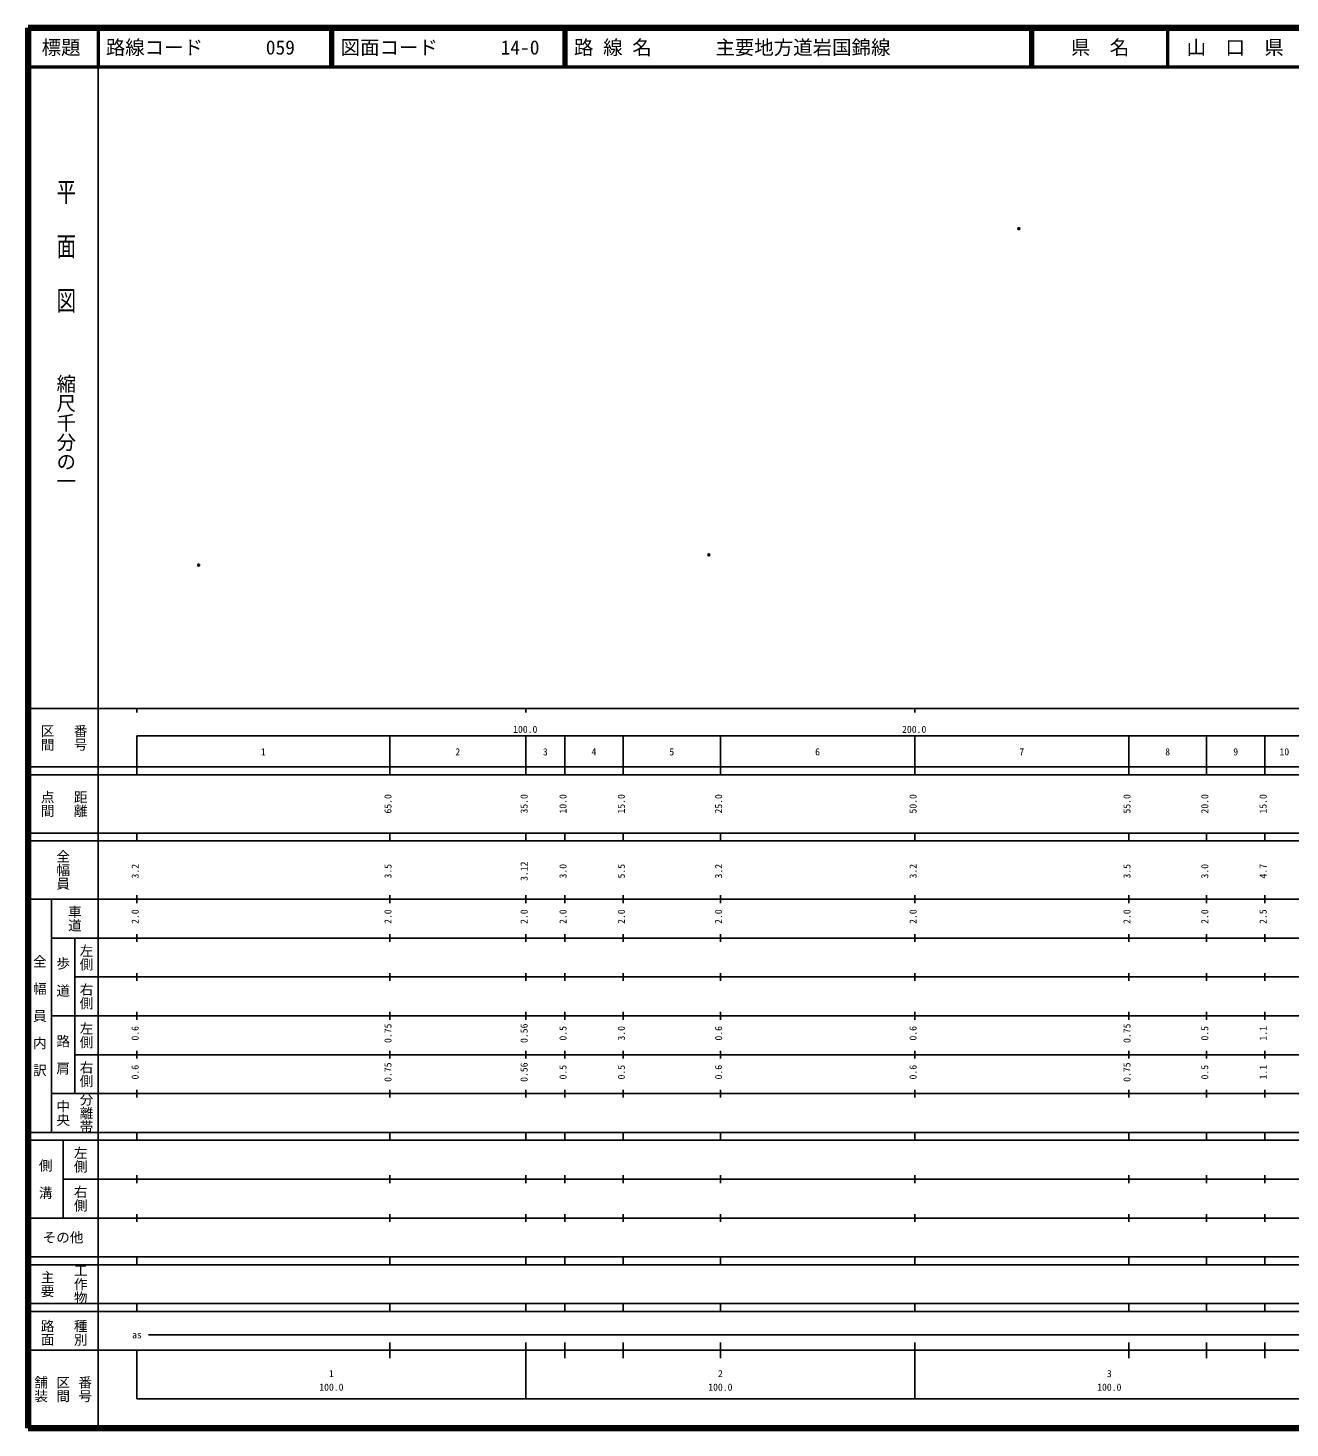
# Model space of a CAD drawing. Units: millimetres on the paper. Extents: x 40 to 680, y 20 to 380.
# Drawn here: x 40 to 364.5, y 20 to 380 of the extents above; entities that cross this region are included whole.
import ezdxf
from ezdxf.enums import TextEntityAlignment as Align

# ---------------------------------------------------------------- set-up
doc = ezdxf.new("R2010")
doc.units = ezdxf.units.MM
doc.header["$PDMODE"] = 32
doc.header["$PDSIZE"] = 0.5
doc.layers.add('M-OTRS', color=6, linetype='Continuous')
doc.layers.add('M-TTL-TXT', color=7, linetype='Continuous')
for name, color, linetype, lineweight in [('M-TTL', 2, 'Continuous', 140), ('M-TTL-BAND', 7, 'Continuous', 25), ('M-TTL-LINE', 7, 'Continuous', 50)]:
    doc.layers.add(name, color=color, linetype=linetype, lineweight=lineweight)
doc.styles.add('@ＭＳ ゴシック', font='')
doc.styles.add('ＭＳ ゴシック', font='')
doc.styles.get('@ＭＳ ゴシック').set_extended_font_data('@MS Gothic')
doc.styles.get('ＭＳ ゴシック').set_extended_font_data('MS Gothic')

msp = doc.modelspace()

# ---------------------------------------------------------------- linework, layer by layer
at = {"layer": 'M-OTRS'}
for p in [(294.739, 328.403), (83.875, 241.873), (215.075, 244.539)]:
    msp.add_point(p, dxfattribs=at)
at = {"layer": 'M-TTL'}
for p, q in [((40, 380), (40, 20)), ((680, 380), (40, 380)), ((40, 20), (680, 20))]:
    msp.add_line(p, q, dxfattribs=at)
at = {"layer": 'M-TTL-BAND'}
for p, q in [((58, 370), (58, 20)), ((40, 205), (579, 205)), ((68, 205), (68, 204)), ((168, 205), (168, 204)), ((268, 205), (268, 204)), ((68, 198), (579, 198)), ((68, 198), (68, 188)), ((133, 188), (133, 198)), ((168, 188), (168, 198)), ((178, 188), (178, 198)), ((193, 188), (193, 198)), ((218, 188), (218, 198)), ((268, 188), (268, 198)), ((323, 188), (323, 198)), ((343, 188), (343, 198)), ((358, 188), (358, 198)), ((40, 190), (579, 190)), ((40, 188), (579, 188)), ((40, 173), (579, 173)), ((68, 171), (68, 173)), ((133, 171), (133, 173)), ((168, 171), (168, 173)), ((178, 171), (178, 173)), ((193, 171), (193, 173)), ((218, 171), (218, 173)), ((268, 171), (268, 173)), ((323, 171), (323, 173)), ((343, 171), (343, 173)), ((358, 171), (358, 173)), ((40, 171), (579, 171)), ((40, 156), (579, 156)), ((46, 96), (46, 156)), ((68, 155), (68, 157)), ((133, 155), (133, 157)), ((168, 155), (168, 157)), ((178, 155), (178, 157)), ((193, 155), (193, 157)), ((218, 155), (218, 157)), ((268, 155), (268, 157)), ((323, 155), (323, 157)), ((343, 155), (343, 157)), ((358, 155), (358, 157)), ((46, 146), (579, 146)), ((52, 146), (52, 106)), ((68, 145), (68, 147)), ((133, 145), (133, 147)), ((168, 145), (168, 147)), ((178, 145), (178, 147)), ((193, 145), (193, 147)), ((218, 145), (218, 147)), ((268, 145), (268, 147)), ((323, 145), (323, 147)), ((343, 145), (343, 147)), ((358, 145), (358, 147)), ((68, 135), (68, 137)), ((133, 135), (133, 137)), ((168, 135), (168, 137)), ((178, 135), (178, 137)), ((193, 135), (193, 137)), ((218, 135), (218, 137)), ((268, 135), (268, 137)), ((323, 135), (323, 137)), ((343, 135), (343, 137)), ((358, 135), (358, 137)), ((52, 136), (579, 136)), ((46, 126), (579, 126)), ((68, 125), (68, 127)), ((133, 125), (133, 127)), ((168, 125), (168, 127)), ((178, 125), (178, 127)), ((193, 125), (193, 127)), ((218, 125), (218, 127)), ((268, 125), (268, 127)), ((323, 125), (323, 127)), ((343, 125), (343, 127)), ((358, 125), (358, 127)), ((52, 116), (579, 116)), ((68, 115), (68, 117)), ((133, 115), (133, 117)), ((168, 115), (168, 117)), ((178, 115), (178, 117)), ((193, 115), (193, 117)), ((218, 115), (218, 117)), ((268, 115), (268, 117)), ((323, 115), (323, 117)), ((343, 115), (343, 117)), ((358, 115), (358, 117)), ((46, 106), (579, 106)), ((68, 105), (68, 107)), ((133, 105), (133, 107)), ((168, 105), (168, 107)), ((178, 105), (178, 107)), ((193, 105), (193, 107)), ((218, 105), (218, 107)), ((268, 105), (268, 107)), ((323, 105), (323, 107)), ((343, 105), (343, 107)), ((358, 105), (358, 107)), ((40, 96), (579, 96)), ((40, 94), (579, 94)), ((49, 94), (49, 74)), ((68, 94), (68, 96)), ((133, 94), (133, 96)), ((168, 94), (168, 96)), ((178, 94), (178, 96)), ((193, 94), (193, 96)), ((218, 94), (218, 96)), ((268, 94), (268, 96)), ((323, 94), (323, 96)), ((343, 94), (343, 96)), ((358, 94), (358, 96)), ((49, 84), (579, 84)), ((68, 83), (68, 85)), ((133, 83), (133, 85)), ((168, 83), (168, 85)), ((178, 83), (178, 85)), ((193, 83), (193, 85)), ((218, 83), (218, 85)), ((268, 83), (268, 85)), ((323, 83), (323, 85)), ((343, 83), (343, 85)), ((358, 83), (358, 85)), ((40, 74), (579, 74)), ((68, 73), (68, 75)), ((133, 73), (133, 75)), ((168, 73), (168, 75)), ((178, 73), (178, 75)), ((193, 73), (193, 75)), ((218, 73), (218, 75)), ((268, 73), (268, 75)), ((323, 73), (323, 75)), ((343, 73), (343, 75)), ((358, 73), (358, 75)), ((40, 64), (579, 64)), ((40, 62), (579, 62)), ((68, 62), (68, 64)), ((133, 62), (133, 64)), ((168, 62), (168, 64)), ((178, 62), (178, 64)), ((193, 62), (193, 64)), ((218, 62), (218, 64)), ((268, 62), (268, 64)), ((323, 62), (323, 64)), ((343, 62), (343, 64)), ((358, 62), (358, 64)), ((40, 52), (579, 52)), ((68, 50), (68, 52)), ((133, 50), (133, 52)), ((168, 50), (168, 52)), ((178, 50), (178, 52)), ((193, 50), (193, 52)), ((218, 50), (218, 52)), ((268, 50), (268, 52)), ((323, 50), (323, 52)), ((343, 50), (343, 52)), ((358, 50), (358, 52)), ((40, 50), (579, 50)), ((71, 44), (565, 44)), ((40, 40), (579, 40)), ((68, 40), (68, 27.5)), ((133, 38), (133, 42)), ((168, 27.5), (168, 42)), ((178, 38), (178, 42)), ((193, 38), (193, 42)), ((218, 38), (218, 42)), ((268, 27.5), (268, 42)), ((323, 38), (323, 42)), ((343, 38), (343, 42)), ((358, 38), (358, 42)), ((68, 27.5), (579, 27.5))]:
    msp.add_line(p, q, dxfattribs=at)
at = {"layer": 'M-TTL-LINE'}
for p, q in [((58, 380), (58, 370)), ((117.75, 380), (117.75, 370)), ((118.25, 380), (118.25, 370)), ((177.75, 380), (177.75, 370)), ((178.25, 380), (178.25, 370)), ((297.75, 380), (297.75, 370)), ((298.25, 380), (298.25, 370)), ((333, 380), (333, 370)), ((40, 370), (680, 370))]:
    msp.add_line(p, q, dxfattribs=at)

# ---------------------------------------------------------------- texts
at = {"layer": 'M-TTL-BAND', "style": '@ＭＳ ゴシック', "width": 1.4}
msp.add_text('平  面  図', height=3.666, rotation=270, dxfattribs=at).set_placement((49.777, 306.475), align=Align.MIDDLE_RIGHT)
at = {"layer": 'M-TTL-BAND', "style": '@ＭＳ ゴシック'}
msp.add_text('縮尺千分の一', height=3.666, rotation=270, dxfattribs=at).set_placement((49.777, 261.03), align=Align.MIDDLE_RIGHT)
for s, p in [('区間', (45, 197.5)), ('番号', (53.5, 197.5)), ('点間', (45, 180.5)), ('距離', (53.5, 180.5)), ('全幅員', (49, 163.5)), ('車道', (52, 151)), ('左側', (55, 141)), ('全\u3000幅\u3000員\u3000内\u3000訳', (43, 126)), ('歩\u3000道', (49, 136)), ('右側', (55, 131)), ('左側', (55, 121)), ('路\u3000肩', (49, 116)), ('右側', (55, 111)), ('分離帯', (55, 101)), ('中央', (49, 101)), ('左側', (53.5, 89)), ('側\u3000溝', (44.5, 84)), ('右側', (53.5, 79)), ('工作物', (53.5, 57)), ('主要', (45, 57)), ('路面', (45, 44.5)), ('種別', (53.5, 44.5)), ('舗装', (43.333, 30)), ('区間', (49, 30)), ('番号', (54.667, 30))]:
    msp.add_text(s, height=2.566, rotation=270, dxfattribs=at).set_placement(p, align=Align.MIDDLE_CENTER)
at = {"layer": 'M-TTL-BAND', "style": 'ＭＳ ゴシック'}
for s, p in [('100.0', (167.844, 198.195)), ('200.0', (267.844, 198.195)), ('1', (100.5, 192.405)), ('2', (150.5, 192.405)), ('3', (173, 192.405)), ('4', (185.5, 192.405)), ('5', (205.5, 192.405)), ('6', (243, 192.405)), ('7', (295.5, 192.405)), ('8', (333, 192.405)), ('9', (350.5, 192.405)), ('10', (363, 192.405)), ('as', (68, 42.5)), ('1', (118, 32.523)), ('2', (218, 32.523)), ('3', (318, 32.523)), ('100.0', (118, 29.033)), ('100.0', (218, 29.033)), ('100.0', (318, 29.033))]:
    msp.add_text(s, height=1.833, dxfattribs=at).set_placement(p, align=Align.BOTTOM_CENTER)
for s, p in [('65.0', (134, 180.5)), ('35.0', (169, 180.5)), ('10.0', (179, 180.5)), ('15.0', (194, 180.5)), ('25.0', (219, 180.5)), ('50.0', (269, 180.5)), ('55.0', (324, 180.5)), ('20.0', (344, 180.5)), ('15.0', (359, 180.5)), ('3.2', (69, 163.174)), ('3.5', (134, 163.174)), ('3.12', (169, 163.174)), ('3.0', (179, 163.174)), ('5.5', (194, 163.174)), ('3.2', (219, 163.174)), ('3.2', (269, 163.174)), ('3.5', (324, 163.174)), ('3.0', (344, 163.174)), ('4.7', (359, 163.174)), ('2.0', (69, 151.5)), ('2.0', (134, 151.5)), ('2.0', (169, 151.5)), ('2.0', (179, 151.5)), ('2.0', (194, 151.5)), ('2.0', (219, 151.5)), ('2.0', (269, 151.5)), ('2.0', (324, 151.5)), ('2.0', (344, 151.5)), ('2.5', (359, 151.5)), ('0.6', (69, 121.5)), ('0.75', (134, 121.5)), ('0.56', (169, 121.5)), ('0.5', (179, 121.5)), ('3.0', (194, 121.5)), ('0.6', (219, 121.5)), ('0.6', (269, 121.5)), ('0.75', (324, 121.5)), ('0.5', (344, 121.5)), ('1.1', (359, 121.5)), ('0.6', (69, 111.5)), ('0.75', (134, 111.5)), ('0.56', (169, 111.5)), ('0.5', (179, 111.5)), ('0.5', (194, 111.5)), ('0.6', (219, 111.5)), ('0.6', (269, 111.5)), ('0.75', (324, 111.5)), ('0.5', (344, 111.5)), ('1.1', (359, 111.5))]:
    msp.add_text(s, height=1.833, rotation=90, dxfattribs=at).set_placement(p, align=Align.BOTTOM_CENTER)
msp.add_text('その他', height=2.566, dxfattribs=at).set_placement((49, 69), align=Align.MIDDLE_CENTER)
at = {"layer": 'M-TTL-TXT', "style": 'ＭＳ ゴシック'}
for s, p in [('標題', (48.5, 375)), ('県\u3000名', (315.625, 375)), ('山\u3000口\u3000県', (350.375, 375))]:
    msp.add_text(s, height=3.666, dxfattribs=at).set_placement(p, align=Align.MIDDLE_CENTER)
for s, p in [('路線コード', (60, 375)), ('059', (101.142, 375)), ('図面コード', (120.38, 375)), ('14-0', (161.521, 375)), ('路 線 名', (180.38, 375)), ('主要地方道岩国錦線', (216.734, 375))]:
    msp.add_text(s, height=3.666, dxfattribs=at).set_placement(p, align=Align.MIDDLE_LEFT)

doc.saveas('drawing.dxf')
